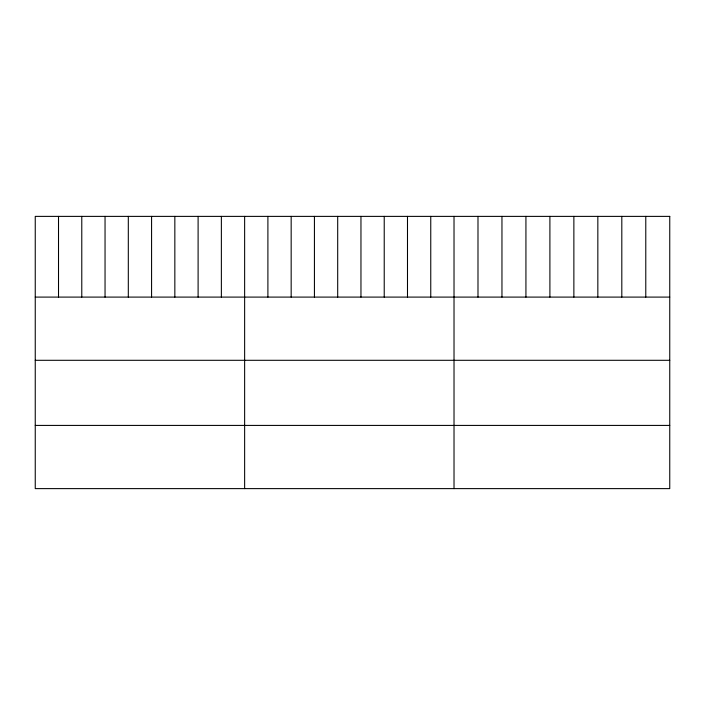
<?xml version="1.0" encoding="UTF-8"?>
<svg xmlns="http://www.w3.org/2000/svg" width="705" height="705" viewBox="0 0 705 705"><rect width="100%" height="100%" fill="white"/><g stroke="black" fill="none" stroke-linecap="round" stroke-linejoin="round"><path stroke-width="1.06" d="M35.25 297.096L669.75 297.096M35.25 360.299L669.75 360.299M35.25 425.415L669.75 425.415M645.78 216.382L645.78 297.096M621.81 216.382L621.81 297.096M597.84 216.382L597.84 297.096M573.87 216.382L573.87 297.096M549.9 216.382L549.9 297.096M525.93 216.382L525.93 297.096M501.96 216.382L501.96 297.096M477.99 216.382L477.99 297.096M454.02 216.382L454.02 488.618M430.755 216.382L430.755 297.096M407.49 216.382L407.49 297.096M384.225 216.382L384.225 297.096M360.96 216.382L360.96 297.096M337.695 216.382L337.695 297.096M314.43 216.382L314.43 297.096M291.165 216.382L291.165 297.096M267.9 216.382L267.9 297.096M244.635 216.382L244.635 488.618M221.37 216.382L221.37 297.096M198.105 216.382L198.105 297.096M174.84 216.382L174.84 297.096M151.575 216.382L151.575 297.096M128.31 216.382L128.31 297.096M105.045 216.382L105.045 297.096M81.78 216.382L81.78 297.096M58.515 216.382L58.515 297.096M669.75 216.382L35.25 216.382L35.25 488.618L669.75 488.618L669.75 216.382"/></g></svg>
